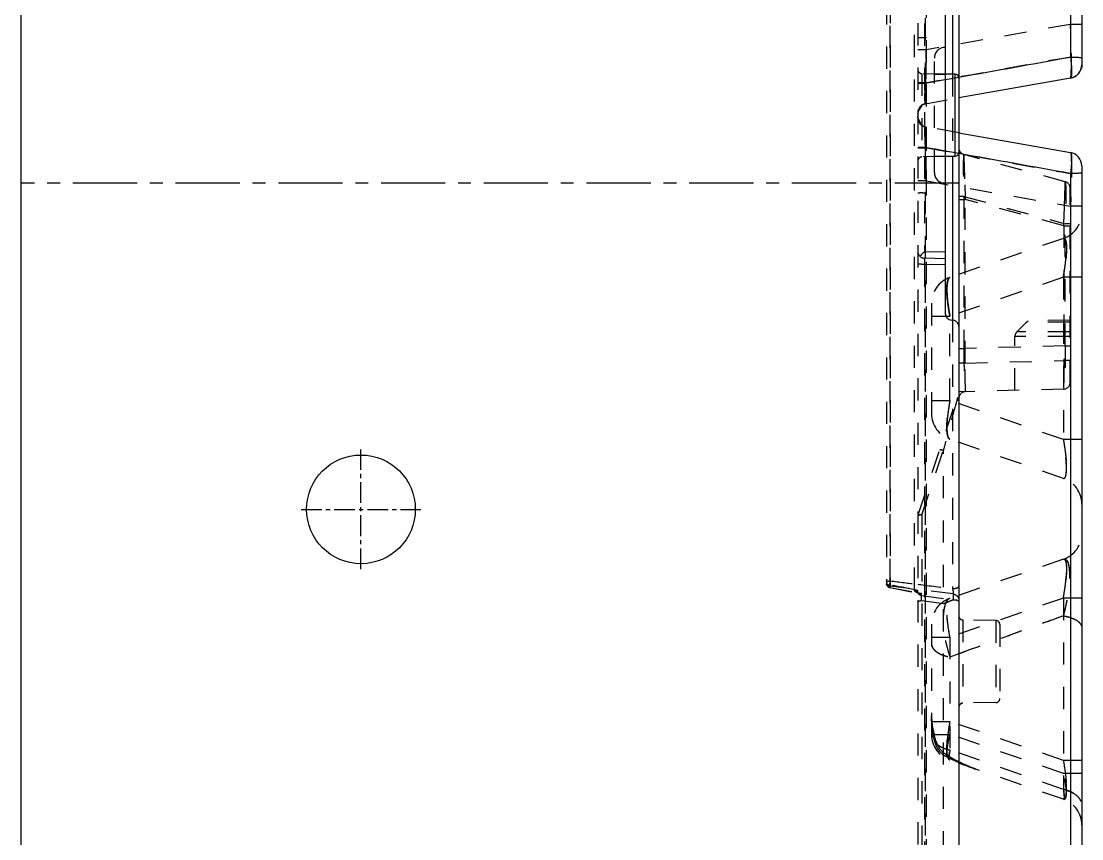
# Model space of a CAD drawing. Header units: millimetres. Extents: x 2141 to 4292, y -4498 to 2648.
# Drawn here: x 3230.2 to 3308.2, y -834 to -773.8 of the extents above; entities that cross this region are included whole.
import ezdxf

# ---------------------------------------------------------------- set-up
doc = ezdxf.new("R2010")
doc.units = ezdxf.units.MM
doc.header["$LTSCALE"] = 16.335
doc.linetypes.add('CENTER', pattern=[0.6, 0.375, -0.075, 0.075, -0.075])
doc.linetypes.add('HIDDEN', pattern=[0.2, 0.1, -0.1])
doc.layers.add('11', color=7, linetype='CONTINUOUS')

msp = doc.modelspace()

# ---------------------------------------------------------------- linework, layer by layer
at = {"layer": '11', "color": 7, "linetype": 'Continuous'}
for p, q in [((3299.177, -625.718), (3299.177, -945.718)), ((3230.177, -938.718), (3230.177, -632.718)), ((3307.392, -697.131), (3307.392, -776.431)), ((3308.222, -698.12), (3308.222, -776.994)), ((3298.172, -766.142), (3298.172, -795.292)), ((3298.712, -765.642), (3298.712, -777.697)), ((3298.881, -777.697), (3298.172, -777.685)), ((3298.881, -777.697), (3298.881, -783.738)), ((3307.392, -777.984), (3299.177, -779.432)), ((3299.177, -782.003), (3307.392, -783.451)), ((3298.881, -783.738), (3298.172, -783.75)), ((3298.712, -783.738), (3298.712, -795.792)), ((3307.392, -785.004), (3307.392, -864.304)), ((3308.222, -784.441), (3308.222, -863.315))]:
    msp.add_line(p, q, dxfattribs=at)
at = {"layer": '11', "color": 8, "linetype": 'HIDDEN'}
for p, q in [((3296.162, -679.195), (3296.162, -882.247)), ((3296.781, -693.501), (3296.781, -867.934)), ((3296.702, -695.169), (3296.702, -778.35)), ((3295.903, -815.642), (3295.903, -745.797)), ((3293.851, -746.258), (3293.851, -815.177)), ((3294.11, -746.154), (3294.11, -815.281)), ((3294.131, -814.981), (3294.131, -746.454)), ((3296.656, -770.694), (3296.656, -790.741)), ((3307.365, -774.029), (3296.785, -775.895)), ((3308.222, -774.025), (3307.365, -774.029)), ((3296.785, -774.994), (3296.702, -774.993)), ((3296.785, -775.895), (3296.162, -775.895)), ((3297.372, -784.917), (3297.372, -776.517)), ((3296.459, -777.655), (3296.459, -783.78)), ((3298.172, -777.685), (3296.459, -777.655)), ((3298.172, -777.717), (3297.372, -777.717)), ((3297.462, -778.214), (3298.172, -778.086)), ((3298.172, -778.086), (3298.927, -777.951)), ((3298.712, -777.697), (3298.712, -783.738)), ((3298.927, -777.951), (3299.114, -777.917)), ((3299.114, -777.917), (3299.177, -777.906)), ((3296.785, -778.335), (3297.372, -778.23)), ((3297.372, -778.23), (3297.462, -778.214)), ((3296.702, -779.869), (3299.177, -779.432)), ((3296.161, -780.335), (3296.16, -780.544)), ((3296.171, -780.542), (3296.202, -780.437)), ((3296.177, -780.515), (3296.215, -780.403)), ((3296.202, -780.437), (3296.252, -780.325)), ((3296.215, -780.403), (3296.274, -780.286)), ((3296.252, -780.325), (3296.324, -780.21)), ((3296.274, -780.286), (3296.355, -780.168)), ((3296.324, -780.21), (3296.374, -780.145)), ((3296.355, -780.168), (3296.458, -780.055)), ((3296.159, -780.631), (3296.159, -780.628)), ((3296.159, -780.811), (3296.159, -780.803)), ((3296.162, -780.838), (3296.159, -780.811)), ((3296.159, -780.82), (3296.16, -780.864)), ((3296.16, -780.614), (3296.162, -780.597)), ((3296.16, -780.864), (3296.161, -781.024)), ((3296.161, -781.024), (3296.163, -781.885)), ((3296.162, -780.597), (3296.177, -780.515)), ((3296.162, -780.597), (3296.171, -780.542)), ((3296.165, -780.862), (3296.162, -780.838)), ((3296.25, -781.105), (3296.197, -780.983)), ((3296.326, -781.228), (3296.25, -781.105)), ((3296.379, -781.295), (3296.326, -781.228)), ((3299.177, -782.003), (3296.702, -781.566)), ((3296.702, -783.084), (3296.702, -866.107)), ((3297.372, -783.205), (3296.785, -783.099)), ((3297.462, -783.221), (3297.372, -783.205)), ((3298.172, -783.348), (3297.462, -783.221)), ((3298.927, -783.484), (3298.172, -783.348)), ((3299.114, -783.517), (3298.927, -783.484)), ((3299.177, -783.529), (3299.114, -783.517)), ((3298.172, -783.75), (3296.459, -783.78)), ((3297.372, -783.717), (3298.172, -783.717)), ((3306.998, -785.603), (3299.548, -783.607)), ((3296.785, -785.54), (3296.162, -785.54)), ((3296.785, -785.54), (3307.365, -787.405)), ((3296.702, -786.442), (3296.785, -786.441)), ((3307.369, -800.367), (3307.369, -786.086)), ((3299.548, -786.698), (3299.177, -786.698)), ((3299.177, -786.902), (3299.651, -786.902)), ((3299.548, -786.698), (3299.548, -797.88)), ((3299.548, -786.698), (3306.998, -788.694)), ((3299.651, -798.958), (3299.651, -786.902)), ((3306.895, -788.843), (3299.651, -786.902)), ((3308.222, -787.41), (3307.365, -787.405)), ((3306.895, -788.843), (3306.895, -798.769)), ((3306.895, -788.843), (3307.369, -788.843)), ((3306.998, -797.684), (3306.998, -788.694)), ((3307.369, -788.694), (3306.998, -788.694)), ((3306.867, -789.777), (3298.523, -792.65)), ((3296.656, -790.741), (3298.172, -790.768)), ((3298.172, -791.27), (3296.656, -791.243)), ((3298.172, -791.718), (3296.638, -791.691)), ((3296.638, -791.7), (3296.638, -882.75)), ((3306.867, -792.628), (3298.523, -795.501)), ((3306.867, -792.628), (3306.867, -804.585)), ((3308.222, -792.628), (3306.867, -792.628)), ((3297.167, -794.55), (3297.167, -802.662)), ((3297.167, -795.501), (3298.523, -795.501)), ((3298.523, -801.712), (3298.523, -795.501)), ((3298.712, -795.792), (3298.712, -815.549)), ((3304.156, -795.94), (3303.445, -796.65)), ((3304.156, -795.94), (3304.279, -795.849)), ((3307.369, -795.94), (3304.156, -795.94)), ((3307.369, -795.795), (3304.279, -795.849)), ((3307.369, -796.65), (3303.445, -796.65)), ((3303.298, -800.961), (3303.298, -797.006)), ((3307.369, -797.006), (3303.298, -797.006)), ((3299.177, -797.88), (3299.548, -797.88)), ((3306.998, -797.684), (3299.548, -797.88)), ((3306.998, -797.684), (3307.369, -797.684)), ((3299.651, -798.958), (3299.177, -798.958)), ((3299.651, -798.958), (3306.895, -798.769)), ((3307.369, -798.769), (3306.895, -798.769)), ((3296.178, -810.116), (3299.194, -801.068)), ((3306.882, -800.867), (3299.194, -801.068)), ((3297.167, -801.712), (3298.523, -801.712)), ((3306.867, -804.585), (3298.523, -801.712)), ((3298.991, -801.675), (3299.177, -801.671)), ((3299.031, -801.556), (3299.177, -801.556)), ((3306.867, -807.436), (3298.523, -804.563)), ((3308.222, -804.585), (3306.867, -804.585)), ((3296.448, -810.124), (3298.04, -805.362)), ((3298.04, -880.775), (3298.04, -805.362)), ((3296.448, -810.124), (3296.448, -880.858)), ((3306.867, -813.394), (3298.523, -816.267)), ((3294.094, -815.473), (3296.23, -815.892)), ((3294.105, -815.457), (3294.105, -815.366)), ((3298.756, -815.944), (3294.105, -815.366)), ((3294.105, -815.457), (3296.417, -815.911)), ((3296.162, -815.233), (3296.224, -815.24)), ((3296.166, -815.844), (3296.162, -815.813)), ((3296.173, -815.86), (3296.166, -815.844)), ((3296.183, -815.872), (3296.172, -815.859)), ((3296.173, -815.86), (3296.172, -815.859)), ((3296.187, -815.895), (3296.173, -815.86)), ((3296.417, -816.063), (3296.417, -815.911)), ((3296.417, -816.063), (3298.756, -816.367)), ((3306.867, -816.245), (3298.523, -819.118)), ((3298.756, -815.944), (3298.756, -816.231)), ((3298.756, -816.231), (3298.756, -816.367)), ((3306.867, -816.245), (3306.867, -830.329)), ((3308.222, -816.245), (3306.867, -816.245)), ((3298.04, -816.666), (3296.448, -816.458)), ((3299.474, -817.855), (3299.474, -823.98)), ((3301.896, -817.897), (3299.474, -817.855)), ((3301.896, -817.897), (3301.896, -823.938)), ((3297.167, -818.168), (3297.167, -826.28)), ((3302.192, -818.2), (3302.192, -823.635)), ((3297.167, -819.118), (3298.523, -819.118)), ((3298.523, -819.118), (3298.523, -827.428)), ((3299.176, -820.351), (3298.523, -820.588)), ((3301.896, -823.938), (3299.474, -823.98)), ((3297.167, -825.33), (3298.523, -825.33)), ((3306.867, -828.203), (3298.523, -825.33)), ((3297.292, -826.449), (3297.29, -826.439)), ((3297.301, -826.446), (3297.299, -826.435)), ((3297.364, -826.28), (3298.523, -826.28)), ((3306.867, -829.153), (3298.523, -826.28)), ((3297.585, -827.021), (3297.47, -827.075)), ((3298.314, -827.809), (3298.252, -827.92)), ((3298.279, -827.871), (3298.393, -827.932)), ((3298.369, -827.982), (3298.368, -827.982)), ((3298.394, -827.932), (3298.393, -827.932)), ((3306.867, -830.329), (3298.523, -827.428)), ((3306.867, -831.053), (3298.523, -828.18)), ((3308.222, -828.203), (3306.867, -828.203)), ((3308.222, -829.153), (3306.867, -829.153))]:
    msp.add_line(p, q, dxfattribs=at)
at = {"layer": '11', "color": 1, "linetype": 'CENTER', "ltscale": 0.771252}
msp.add_line((3299.177, -785.718), (3230.177, -785.718), dxfattribs=at)
at = {"layer": '11', "color": 1, "linetype": 'CENTER', "ltscale": 0.248791}
for p, q in [((3255.177, -814.118), (3255.177, -805.318)), ((3250.777, -809.718), (3259.577, -809.718))]:
    msp.add_line(p, q, dxfattribs=at)
at = {"layer": '11', "color": 8, "linetype": 'HIDDEN'}
for points in [[(3296.16, -780.544), (3296.16, -780.602), (3296.159, -780.619), (3296.159, -780.63), (3296.159, -780.631)], [(3296.159, -780.631), (3296.159, -780.63), (3296.161, -780.604), (3296.162, -780.597)], [(3296.159, -780.803), (3296.159, -780.803), (3296.159, -780.808), (3296.159, -780.82)], [(3296.197, -780.983), (3296.168, -780.878), (3296.162, -780.841)], [(3296.241, -781.089), (3296.191, -780.967), (3296.165, -780.862)], [(3296.374, -781.29), (3296.315, -781.212), (3296.241, -781.089)], [(3296.231, -815.893), (3296.22, -815.89), (3296.183, -815.872)], [(3297.167, -824.97), (3297.177, -825.404), (3297.264, -826.344), (3297.278, -826.439)], [(3297.167, -824.982), (3297.202, -825.7), (3297.29, -826.439)], [(3297.3, -826.448), (3297.338, -826.632), (3297.491, -827.065)], [(3297.301, -826.446), (3297.352, -826.681), (3297.491, -827.065)], [(3298.369, -827.982), (3299.165, -828.35), (3300.086, -828.715), (3300.415, -828.832)]]:
    msp.add_lwpolyline(points, dxfattribs=at)
at = {"layer": '11', "color": 7, "linetype": 'Continuous'}
msp.add_circle((3255.177, -809.718), 4, dxfattribs=at)
at = {"layer": '11', "color": 8, "linetype": 'HIDDEN'}
for centre, radius, start, end in [((3298.172, -776.517), 0.8, 90, 180), ((3435.149, -780.034), 138.43, 178.28675, 178.8018), ((3412.186, -779.547), 115.462, 178.8051, 179.07374), ((3296.464, -777.354), 0.301, 180, 269), ((3307.268, -777.035), 0.939, 313.89202, 318.65036), ((3296.916, -780.596), 0.754, 99.99999, 180), ((3296.815, -780.512), 0.653, 100, 180), ((3296.916, -780.839), 0.754, 180, 259.99999), ((3296.815, -780.923), 0.653, 180, 260), ((3299.677, -783.124), 0.5, 180, 255), ((3296.464, -784.081), 0.301, 91, 180), ((3406.644, -781.998), 109.919, 180.91537, 181.19653), ((3431.029, -781.499), 134.31, 181.19215, 181.72379), ((3298.172, -784.917), 0.8, 180, 270), ((3732.788, -770.185), 433.459, 182.07041, 182.21034), ((3306.869, -786.086), 0.5, 0, 75), ((3163.395, -782.381), 143.643, 357.84132, 358.18285), ((3306.212, -787.876), 2.01, 288.99982, 360), ((3296.665, -790.741), 0.502, 180, 269), ((3336.389, -831.228), 56.727, 134.46165, 134.96286), ((3299.177, -794.55), 2.01, 108.99999, 180), ((3314.104, -792.486), 15.871, 186.80954, 189.98337), ((3312.002, -792.796), 13.747, 188.28662, 190.22803), ((3314.572, -792.346), 16.356, 190.18105, 191.11968), ((3309.954, -793.206), 11.659, 190.03485, 191.35042), ((3314.192, -792.395), 15.974, 190.25274, 191.21051), ((3315.248, -792.264), 17.035, 190.05962, 190.95429), ((3303.8, -797.006), 0.502, 135, 180), ((3306.869, -800.367), 0.5, 271.5, 0), ((3299.677, -801.556), 0.5, 91.5, 180), ((3299.177, -802.662), 2.01, 180, 251.00001), ((3306.212, -809.336), 2.01, 0, 71.00018), ((3296.464, -810.211), 0.302, 161.56505, 180), ((3306.212, -811.494), 2.01, 288.99983, 0), ((3294.152, -815.177), 0.301, 179.99712, 258.98149), ((3294.118, -815.177), 0.267, 180.0122, 189.56278), ((3296.495, -815.376), 2.397, 170.5089, 173.03674), ((3299.177, -818.168), 2.01, 108.99997, 180), ((3299.479, -817.554), 0.301, 180, 269), ((3301.891, -818.199), 0.301, 0, 89), ((3299.479, -824.281), 0.301, 91, 180), ((3301.891, -823.636), 0.301, 271, 0), ((3303.88, -824.962), 6.713, 179.99659, 183.13986), ((3303.797, -824.966), 6.63, 183.14257, 184.80307), ((3303.317, -825.012), 6.148, 184.74968, 189.65034), ((3299.177, -826.28), 2.01, 180, 251.00003), ((3302.525, -825.147), 5.344, 189.64738, 194.62338), ((3298.513, -826.294), 1.165, 200.40939, 209.06683), ((3299.177, -826.28), 1.883, 204.95863, 240.59984), ((3299.867, -825.962), 2.516, 198.67146, 204.88543), ((3299.177, -826.28), 1.756, 204.95918, 240.56117), ((3298.996, -826.918), 1.105, 232.51496, 237.20854), ((3302.991, -820.724), 8.493, 237.18517, 243.29349), ((3302.478, -821.77), 7.318, 236.6853, 238.30074), ((3303.222, -828.374), 4.794, 168.61764, 170.70281), ((3302.815, -821.217), 7.966, 238.32847, 241.69334), ((3303.105, -820.689), 8.569, 241.66153, 242.70271), ((3306.311, -832.936), 2.666, 72.3113, 77.96342), ((3306.212, -832.954), 2.01, 0, 71.00017)]:
    msp.add_arc(centre, radius, start, end, dxfattribs=at)
at = {"layer": '11', "color": 7, "linetype": 'Continuous'}
for centre, radius, start, end in [((3307.217, -776.994), 1.005, 280, 0), ((3298.876, -777.999), 0.301, 0, 89), ((3298.876, -783.436), 0.301, 271, 0), ((3307.217, -784.441), 1.005, 359.99606, 80), ((3298.672, -795.292), 0.5, 180, 269.64597), ((3298.677, -796.292), 0.5, 0, 90.92685)]:
    msp.add_arc(centre, radius, start, end, dxfattribs=at)
at = {"layer": '11', "color": 8, "linetype": 'HIDDEN'}
for points, knots in [([(3307.392, -777.984), (3307.4, -777.982), (3307.412, -777.948), (3307.424, -777.894), (3307.435, -777.795), (3307.445, -777.666), (3307.453, -777.499), (3307.461, -777.213), (3307.464, -776.783), (3307.459, -776.191), (3307.444, -775.517), (3307.421, -774.785), (3307.402, -774.281), (3307.392, -774.025)], [0, 0, 0, 0, 0.006589, 0.021783, 0.046018, 0.07926, 0.12124, 0.171583, 0.295621, 0.446603, 0.618801, 0.805819, 1, 1, 1, 1]), ([(3307.435, -777.782), (3307.45, -777.595), (3307.457, -777.115), (3307.457, -776.269), (3307.437, -775.204), (3307.408, -774.431), (3307.392, -774.025)], [0, 0, 0, 0, 0.149974, 0.382679, 0.675582, 1, 1, 1, 1]), ([(3296.162, -774.994), (3296.162, -774.997), (3296.183, -774.994), (3296.205, -775), (3296.257, -774.999), (3296.32, -775.001), (3296.4, -775.001), (3296.529, -775), (3296.631, -774.997), (3296.702, -774.994)], [0, 0, 0, 0, 0.018935, 0.073579, 0.162521, 0.283348, 0.432371, 0.605614, 1, 1, 1, 1]), ([(3296.781, -779.855), (3296.774, -779.856), (3296.765, -779.821), (3296.758, -779.776), (3296.749, -779.679), (3296.743, -779.554), (3296.737, -779.39), (3296.731, -779.106), (3296.728, -778.674), (3296.732, -778.079), (3296.743, -777.399), (3296.759, -776.661), (3296.773, -776.154), (3296.781, -775.896)], [0, 0, 0, 0, 0.005045, 0.018859, 0.041912, 0.07422, 0.11554, 0.165513, 0.28972, 0.441868, 0.615797, 0.804524, 1, 1, 1, 1]), ([(3296.739, -777.681), (3296.737, -777.839), (3296.732, -778.14), (3296.729, -778.568), (3296.73, -778.943), (3296.733, -779.259), (3296.74, -779.508), (3296.749, -779.674), (3296.757, -779.769), (3296.765, -779.816), (3296.769, -779.84), (3296.777, -779.855), (3296.781, -779.855)], [0, 0, 0, 0, 0.217502, 0.41491, 0.588305, 0.734023, 0.849381, 0.932545, 0.961637, 0.982388, 0.994911, 1, 1, 1, 1]), ([(3307.392, -777.984), (3307.398, -777.983), (3307.408, -777.961), (3307.417, -777.924), (3307.427, -777.86), (3307.432, -777.811), (3307.435, -777.782)], [0, 0, 0, 0, 0.089699, 0.282135, 0.585352, 1, 1, 1, 1]), ([(3296.785, -778.335), (3296.706, -778.335), (3296.589, -778.334), (3296.44, -778.331), (3296.345, -778.329), (3296.27, -778.325), (3296.21, -778.324), (3296.184, -778.318), (3296.162, -778.318), (3296.162, -778.315)], [0, 0, 0, 0, 0.382817, 0.560344, 0.71586, 0.840715, 0.93039, 0.982574, 1, 1, 1, 1]), ([(3296.162, -778.333), (3296.162, -778.336), (3296.181, -778.335), (3296.203, -778.341), (3296.255, -778.342), (3296.32, -778.345), (3296.403, -778.347), (3296.532, -778.349), (3296.633, -778.35), (3296.702, -778.35)], [0, 0, 0, 0, 0.017415, 0.069596, 0.159271, 0.284127, 0.439645, 0.617175, 1, 1, 1, 1]), ([(3296.702, -778.35), (3296.687, -778.544), (3296.67, -778.827), (3296.657, -779.188), (3296.655, -779.419), (3296.656, -779.602), (3296.666, -779.747), (3296.672, -779.818), (3296.691, -779.87), (3296.702, -779.869)], [0, 0, 0, 0, 0.381475, 0.556196, 0.709087, 0.832688, 0.923288, 0.978684, 1, 1, 1, 1]), ([(3296.785, -779.854), (3296.774, -779.856), (3296.751, -779.806), (3296.744, -779.732), (3296.732, -779.589), (3296.731, -779.404), (3296.734, -779.174), (3296.749, -778.813), (3296.769, -778.529), (3296.785, -778.335)], [0, 0, 0, 0, 0.022252, 0.077548, 0.167993, 0.291418, 0.444113, 0.618716, 1, 1, 1, 1]), ([(3296.702, -781.566), (3296.691, -781.564), (3296.672, -781.617), (3296.666, -781.688), (3296.656, -781.833), (3296.655, -782.017), (3296.658, -782.247), (3296.67, -782.608), (3296.687, -782.891), (3296.702, -783.084)], [0, 0, 0, 0, 0.021431, 0.076985, 0.167612, 0.291102, 0.443876, 0.618555, 1, 1, 1, 1]), ([(3296.781, -785.539), (3296.773, -785.281), (3296.759, -784.773), (3296.743, -784.036), (3296.733, -783.356), (3296.729, -782.761), (3296.731, -782.329), (3296.737, -782.045), (3296.743, -781.881), (3296.749, -781.756), (3296.758, -781.659), (3296.765, -781.614), (3296.774, -781.579), (3296.781, -781.58)], [0, 0, 0, 0, 0.195479, 0.384202, 0.558124, 0.710285, 0.834501, 0.884469, 0.925783, 0.958088, 0.981141, 0.994956, 1, 1, 1, 1]), ([(3296.785, -783.099), (3296.769, -782.905), (3296.749, -782.622), (3296.734, -782.261), (3296.731, -782.03), (3296.732, -781.845), (3296.744, -781.702), (3296.751, -781.628), (3296.774, -781.579), (3296.785, -781.581)], [0, 0, 0, 0, 0.381328, 0.55597, 0.708759, 0.832259, 0.922663, 0.977832, 1, 1, 1, 1]), ([(3296.78, -781.58), (3296.776, -781.579), (3296.767, -781.601), (3296.762, -781.631), (3296.754, -781.694), (3296.75, -781.741), (3296.748, -781.769)], [0, 0, 0, 0, 0.071079, 0.257067, 0.566333, 1, 1, 1, 1]), ([(3296.702, -783.084), (3296.633, -783.085), (3296.532, -783.086), (3296.403, -783.088), (3296.32, -783.09), (3296.255, -783.093), (3296.203, -783.094), (3296.181, -783.1), (3296.162, -783.099), (3296.162, -783.102)], [0, 0, 0, 0, 0.382825, 0.560355, 0.715873, 0.840729, 0.930404, 0.982585, 1, 1, 1, 1]), ([(3296.162, -783.12), (3296.162, -783.116), (3296.184, -783.117), (3296.21, -783.111), (3296.27, -783.11), (3296.345, -783.106), (3296.44, -783.104), (3296.589, -783.101), (3296.706, -783.1), (3296.785, -783.099)], [0, 0, 0, 0, 0.017426, 0.06961, 0.159285, 0.28414, 0.439656, 0.617183, 1, 1, 1, 1]), ([(3307.392, -783.451), (3307.4, -783.453), (3307.412, -783.487), (3307.423, -783.541), (3307.434, -783.639), (3307.443, -783.769), (3307.449, -783.935), (3307.456, -784.221), (3307.458, -784.651), (3307.454, -785.243), (3307.443, -785.918), (3307.421, -786.65), (3307.402, -787.154), (3307.392, -787.41)], [0, 0, 0, 0, 0.006573, 0.02174, 0.045931, 0.079109, 0.121017, 0.171299, 0.295294, 0.446336, 0.618651, 0.805766, 1, 1, 1, 1]), ([(3307.392, -783.451), (3307.398, -783.452), (3307.408, -783.474), (3307.418, -783.511), (3307.428, -783.575), (3307.433, -783.625), (3307.436, -783.654)], [0, 0, 0, 0, 0.089779, 0.282201, 0.585376, 1, 1, 1, 1]), ([(3299.548, -783.607), (3299.543, -783.605), (3299.53, -783.628), (3299.527, -783.665), (3299.517, -783.736), (3299.509, -783.883), (3299.501, -784.138), (3299.499, -784.517), (3299.503, -784.984), (3299.513, -785.518), (3299.526, -786.097), (3299.539, -786.495), (3299.548, -786.698)], [0, 0, 0, 0, 0.005111, 0.018275, 0.04055, 0.072098, 0.162291, 0.286413, 0.439324, 0.614339, 0.803961, 1, 1, 1, 1]), ([(3299.548, -783.607), (3299.545, -783.606), (3299.549, -783.629), (3299.544, -783.65), (3299.547, -783.705), (3299.547, -783.744), (3299.547, -783.767)], [0, 0, 0, 0, 0.06259, 0.252232, 0.565888, 1, 1, 1, 1]), ([(3299.547, -783.767), (3299.551, -784.028), (3299.573, -784.721), (3299.596, -785.414), (3299.612, -785.844)], [0, 0, 0, 0, 0.377776, 1, 1, 1, 1]), ([(3307.436, -783.654), (3307.452, -783.841), (3307.463, -784.322), (3307.461, -785.168), (3307.437, -786.232), (3307.408, -787.004), (3307.392, -787.41)], [0, 0, 0, 0, 0.150305, 0.383015, 0.675736, 1, 1, 1, 1]), ([(3306.966, -786.936), (3306.969, -786.838), (3306.975, -786.653), (3306.983, -786.392), (3306.99, -786.164), (3306.996, -785.972), (3306.999, -785.836), (3307, -785.748), (3307.001, -785.697), (3307, -785.659), (3307.001, -785.629), (3306.997, -785.615), (3307, -785.603), (3306.998, -785.603)], [0, 0, 0, 0, 0.21898, 0.416133, 0.58836, 0.732986, 0.848044, 0.893894, 0.931675, 0.961275, 0.982592, 0.995529, 1, 1, 1, 1]), ([(3306.998, -785.603), (3307.005, -785.605), (3307.011, -785.631), (3307.02, -785.673), (3307.028, -785.749), (3307.034, -785.85), (3307.04, -785.979), (3307.045, -786.201), (3307.047, -786.537), (3307.043, -787), (3307.034, -787.527), (3307.018, -788.1), (3307.005, -788.493), (3306.998, -788.694)], [0, 0, 0, 0, 0.006377, 0.021384, 0.045364, 0.078318, 0.120028, 0.17017, 0.294162, 0.445492, 0.618191, 0.805584, 1, 1, 1, 1]), ([(3296.702, -786.441), (3296.631, -786.438), (3296.529, -786.435), (3296.4, -786.434), (3296.32, -786.434), (3296.257, -786.436), (3296.205, -786.435), (3296.183, -786.441), (3296.162, -786.438), (3296.162, -786.441)], [0, 0, 0, 0, 0.394328, 0.567519, 0.716545, 0.837403, 0.926369, 0.981047, 1, 1, 1, 1]), ([(3306.895, -788.843), (3306.898, -788.754), (3306.912, -788.404), (3306.927, -788.053), (3306.936, -787.791)], [0, 0, 0, 0, 0.253482, 1, 1, 1, 1]), ([(3306.867, -792.628), (3306.899, -792.438), (3306.961, -792.061), (3307.035, -791.508), (3307.084, -790.994), (3307.103, -790.547), (3307.091, -790.195), (3307.055, -789.966), (3307.005, -789.845), (3306.965, -789.792), (3306.916, -789.767), (3306.882, -789.772), (3306.867, -789.777)], [0, 0, 0, 0, 0.194645, 0.385125, 0.562244, 0.715459, 0.83582, 0.918442, 0.946528, 0.967353, 0.983757, 1, 1, 1, 1]), ([(3306.867, -792.628), (3306.901, -792.432), (3306.962, -792.049), (3307.034, -791.493), (3307.079, -790.985), (3307.097, -790.548), (3307.085, -790.202), (3307.053, -789.975), (3307.005, -789.851), (3306.967, -789.795), (3306.917, -789.767), (3306.882, -789.772), (3306.867, -789.777)], [0, 0, 0, 0, 0.200653, 0.391907, 0.566103, 0.715452, 0.833177, 0.916366, 0.945089, 0.96651, 0.983294, 1, 1, 1, 1]), ([(3306.867, -789.777), (3306.882, -789.772), (3306.916, -789.767), (3306.965, -789.792), (3307.005, -789.845), (3307.054, -789.967), (3307.087, -790.196), (3307.097, -790.55), (3307.077, -790.996), (3307.032, -791.51), (3306.962, -792.062), (3306.9, -792.438), (3306.867, -792.628)], [0, 0, 0, 0, 0.016296, 0.03269, 0.053489, 0.081607, 0.164521, 0.285136, 0.438514, 0.615266, 0.80547, 1, 1, 1, 1]), ([(3306.867, -789.777), (3306.882, -789.772), (3306.916, -789.767), (3306.965, -789.792), (3307.005, -789.845), (3307.055, -789.966), (3307.091, -790.195), (3307.103, -790.548), (3307.084, -790.995), (3307.035, -791.509), (3306.961, -792.061), (3306.9, -792.438), (3306.867, -792.628)], [0, 0, 0, 0, 0.016111, 0.032542, 0.053417, 0.08154, 0.164288, 0.284676, 0.437985, 0.615026, 0.805425, 1, 1, 1, 1]), ([(3296.656, -791.243), (3296.653, -791.243), (3296.65, -791.26), (3296.647, -791.28), (3296.645, -791.322), (3296.642, -791.375), (3296.641, -791.442), (3296.639, -791.548), (3296.639, -791.633), (3296.638, -791.691)], [0, 0, 0, 0, 0.020985, 0.076312, 0.165962, 0.287479, 0.437003, 0.610252, 1, 1, 1, 1]), ([(3296.638, -791.691), (3296.579, -791.691), (3296.467, -791.688), (3296.334, -791.679), (3296.247, -791.668), (3296.202, -791.658), (3296.177, -791.651), (3296.162, -791.642), (3296.162, -791.637)], [0, 0, 0, 0, 0.366814, 0.697434, 0.822283, 0.914244, 0.972745, 1, 1, 1, 1]), ([(3298.353, -794.445), (3298.325, -794.214), (3298.289, -793.796), (3298.29, -793.306), (3298.333, -792.991), (3298.382, -792.804), (3298.455, -792.673), (3298.523, -792.65)], [0, 0, 0, 0, 0.376526, 0.676818, 0.792795, 0.884316, 1, 1, 1, 1]), ([(3298.523, -792.65), (3298.482, -792.664), (3298.403, -792.752), (3298.34, -792.943), (3298.299, -793.218), (3298.288, -793.57), (3298.305, -793.989), (3298.369, -794.643), (3298.454, -795.152), (3298.523, -795.501)], [0, 0, 0, 0, 0.044283, 0.111524, 0.206182, 0.32724, 0.471844, 0.635809, 1, 1, 1, 1]), ([(3298.293, -793.328), (3298.299, -793.238), (3298.315, -793.078), (3298.361, -792.871), (3298.422, -792.726), (3298.489, -792.662), (3298.523, -792.65)], [0, 0, 0, 0, 0.36367, 0.648603, 0.855503, 1, 1, 1, 1]), ([(3298.523, -792.65), (3298.456, -792.673), (3298.384, -792.805), (3298.336, -792.993), (3298.295, -793.311), (3298.296, -793.805), (3298.331, -794.227), (3298.358, -794.46)], [0, 0, 0, 0, 0.114395, 0.205675, 0.321606, 0.622526, 1, 1, 1, 1]), ([(3298.295, -793.579), (3298.295, -793.457), (3298.3, -793.238), (3298.34, -792.954), (3298.401, -792.756), (3298.481, -792.664), (3298.523, -792.65)], [0, 0, 0, 0, 0.37173, 0.661673, 0.866426, 1, 1, 1, 1]), ([(3298.523, -795.501), (3298.455, -795.152), (3298.371, -794.642), (3298.31, -793.987), (3298.294, -793.568), (3298.305, -793.216), (3298.344, -792.942), (3298.405, -792.752), (3298.483, -792.664), (3298.523, -792.65)], [0, 0, 0, 0, 0.364734, 0.529041, 0.673908, 0.79497, 0.889411, 0.956329, 1, 1, 1, 1]), ([(3298.295, -793.513), (3298.294, -793.497), (3298.292, -793.435), (3298.292, -793.373), (3298.293, -793.328)], [0, 0, 0, 0, 0.2592, 1, 1, 1, 1]), ([(3298.293, -793.794), (3298.293, -793.776), (3298.292, -793.704), (3298.293, -793.632), (3298.295, -793.579)], [0, 0, 0, 0, 0.256785, 1, 1, 1, 1]), ([(3298.295, -793.513), (3298.295, -793.606), (3298.305, -794.029), (3298.351, -794.451), (3298.398, -794.778)], [0, 0, 0, 0, 0.219305, 1, 1, 1, 1]), ([(3298.345, -794.368), (3298.339, -794.318), (3298.317, -794.127), (3298.3, -793.935), (3298.293, -793.794)], [0, 0, 0, 0, 0.263112, 1, 1, 1, 1]), ([(3298.473, -795.238), (3298.461, -795.171), (3298.415, -794.907), (3298.376, -794.642), (3298.353, -794.444)], [0, 0, 0, 0, 0.256726, 1, 1, 1, 1]), ([(3298.473, -795.238), (3298.461, -795.171), (3298.415, -794.907), (3298.376, -794.642), (3298.353, -794.445)], [0, 0, 0, 0, 0.256715, 1, 1, 1, 1]), ([(3298.358, -794.46), (3298.366, -794.524), (3298.398, -794.784), (3298.44, -795.043), (3298.474, -795.239)], [0, 0, 0, 0, 0.242209, 1, 1, 1, 1]), ([(3299.548, -797.88), (3299.546, -798.091), (3299.547, -798.505), (3299.554, -799.103), (3299.562, -799.65), (3299.576, -800.124), (3299.592, -800.465), (3299.607, -800.688), (3299.618, -800.817), (3299.628, -800.916), (3299.639, -800.991), (3299.647, -801.031), (3299.658, -801.056), (3299.664, -801.056)], [0, 0, 0, 0, 0.198911, 0.389696, 0.563751, 0.714235, 0.836026, 0.884914, 0.925372, 0.95714, 0.980043, 0.994104, 1, 1, 1, 1]), ([(3306.998, -797.684), (3306.999, -797.892), (3306.999, -798.298), (3306.994, -798.887), (3306.985, -799.43), (3306.971, -799.905), (3306.956, -800.251), (3306.942, -800.479), (3306.931, -800.613), (3306.921, -800.717), (3306.909, -800.796), (3306.899, -800.839), (3306.889, -800.867), (3306.882, -800.867)], [0, 0, 0, 0, 0.19484, 0.381707, 0.554023, 0.7052, 0.828737, 0.878836, 0.920678, 0.953946, 0.978327, 0.993581, 1, 1, 1, 1]), ([(3299.664, -801.056), (3299.661, -801.056), (3299.663, -801.035), (3299.658, -801.012), (3299.658, -800.958), (3299.656, -800.891), (3299.655, -800.803), (3299.654, -800.652), (3299.652, -800.423), (3299.65, -800.11), (3299.649, -799.751), (3299.65, -799.362), (3299.65, -799.095), (3299.651, -798.958)], [0, 0, 0, 0, 0.004949, 0.019321, 0.043058, 0.07601, 0.117937, 0.168356, 0.292549, 0.444038, 0.617076, 0.805184, 1, 1, 1, 1]), ([(3306.895, -798.769), (3306.896, -798.905), (3306.898, -799.173), (3306.899, -799.561), (3306.899, -799.92), (3306.898, -800.233), (3306.897, -800.462), (3306.894, -800.613), (3306.892, -800.701), (3306.889, -800.769), (3306.889, -800.823), (3306.883, -800.846), (3306.885, -800.867), (3306.882, -800.867)], [0, 0, 0, 0, 0.194687, 0.382686, 0.555603, 0.706997, 0.831203, 0.881663, 0.923649, 0.956679, 0.980515, 0.994991, 1, 1, 1, 1]), ([(3299.052, -801.494), (3299.084, -801.5), (3299.128, -801.506), (3299.177, -801.54), (3299.177, -801.556)], [0, 0, 0, 0, 0.675107, 1, 1, 1, 1]), ([(3299.067, -801.556), (3298.986, -801.873), (3298.791, -802.502), (3298.553, -803.462), (3298.291, -804.414), (3298.123, -805.047), (3298.04, -805.362)], [0, 0, 0, 0, 0.248722, 0.501321, 0.752097, 1, 1, 1, 1]), ([(3298.523, -804.563), (3298.482, -804.549), (3298.403, -804.461), (3298.34, -804.269), (3298.299, -803.995), (3298.288, -803.643), (3298.305, -803.224), (3298.369, -802.57), (3298.454, -802.061), (3298.523, -801.712)], [0, 0, 0, 0, 0.044268, 0.111505, 0.206169, 0.327234, 0.471844, 0.635811, 1, 1, 1, 1]), ([(3298.523, -801.712), (3298.463, -802.011), (3298.374, -802.579), (3298.306, -803.15), (3298.293, -803.419)], [0, 0, 0, 0, 0.530829, 1, 1, 1, 1]), ([(3298.523, -801.712), (3298.453, -802.068), (3298.346, -802.727), (3298.294, -803.395), (3298.295, -803.7)], [0, 0, 0, 0, 0.543195, 1, 1, 1, 1]), ([(3298.523, -804.563), (3298.483, -804.549), (3298.405, -804.461), (3298.344, -804.271), (3298.305, -803.996), (3298.294, -803.645), (3298.31, -803.225), (3298.371, -802.571), (3298.455, -802.061), (3298.523, -801.712)], [0, 0, 0, 0, 0.04369, 0.1106, 0.205072, 0.326171, 0.47105, 0.635335, 1, 1, 1, 1]), ([(3298.293, -803.419), (3298.293, -803.437), (3298.292, -803.509), (3298.293, -803.58), (3298.295, -803.634)], [0, 0, 0, 0, 0.256785, 1, 1, 1, 1]), ([(3298.295, -803.7), (3298.294, -803.716), (3298.292, -803.778), (3298.292, -803.839), (3298.293, -803.885)], [0, 0, 0, 0, 0.2592, 1, 1, 1, 1]), ([(3298.295, -803.634), (3298.295, -803.756), (3298.3, -803.975), (3298.34, -804.259), (3298.401, -804.457), (3298.481, -804.549), (3298.523, -804.563)], [0, 0, 0, 0, 0.37173, 0.661673, 0.866426, 1, 1, 1, 1]), ([(3298.523, -804.563), (3298.489, -804.551), (3298.423, -804.487), (3298.363, -804.342), (3298.318, -804.135), (3298.301, -803.975), (3298.293, -803.885)], [0, 0, 0, 0, 0.143315, 0.349418, 0.634126, 1, 1, 1, 1]), ([(3306.867, -807.436), (3306.882, -807.441), (3306.916, -807.446), (3306.965, -807.42), (3307.005, -807.368), (3307.055, -807.246), (3307.091, -807.018), (3307.103, -806.665), (3307.084, -806.218), (3307.034, -805.704), (3306.961, -805.152), (3306.9, -804.775), (3306.867, -804.585)], [0, 0, 0, 0, 0.016117, 0.032549, 0.053423, 0.081546, 0.164291, 0.28468, 0.437986, 0.615027, 0.805426, 1, 1, 1, 1]), ([(3306.867, -807.436), (3306.882, -807.441), (3306.917, -807.446), (3306.967, -807.418), (3307.005, -807.362), (3307.053, -807.238), (3307.085, -807.011), (3307.097, -806.665), (3307.079, -806.228), (3307.034, -805.72), (3306.962, -805.164), (3306.901, -804.781), (3306.867, -804.585)], [0, 0, 0, 0, 0.01671, 0.033494, 0.054916, 0.083642, 0.166831, 0.28455, 0.433893, 0.608093, 0.799364, 1, 1, 1, 1]), ([(3306.867, -804.585), (3306.899, -804.775), (3306.961, -805.152), (3307.035, -805.705), (3307.084, -806.219), (3307.103, -806.666), (3307.091, -807.018), (3307.055, -807.247), (3307.005, -807.368), (3306.965, -807.421), (3306.916, -807.446), (3306.882, -807.441), (3306.867, -807.436)], [0, 0, 0, 0, 0.194645, 0.385126, 0.562244, 0.715459, 0.83582, 0.918442, 0.946528, 0.967353, 0.983757, 1, 1, 1, 1]), ([(3297.769, -805.341), (3297.773, -805.332), (3297.807, -805.32), (3297.895, -805.324), (3297.98, -805.344), (3298.04, -805.362)], [0, 0, 0, 0, 0.106171, 0.32091, 1, 1, 1, 1]), ([(3296.2, -810.097), (3296.198, -810.098), (3296.188, -810.102), (3296.18, -810.109), (3296.178, -810.116)], [0, 0, 0, 0, 0.307972, 1, 1, 1, 1]), ([(3296.2, -810.097), (3296.229, -810.085), (3296.318, -810.089), (3296.397, -810.113), (3296.448, -810.124)], [0, 0, 0, 0, 0.37479, 1, 1, 1, 1]), ([(3296.448, -810.124), (3296.411, -810.122), (3296.343, -810.129), (3296.253, -810.149), (3296.191, -810.169), (3296.162, -810.2), (3296.162, -810.213)], [0, 0, 0, 0, 0.353768, 0.658305, 0.874001, 1, 1, 1, 1]), ([(3306.867, -813.394), (3306.91, -813.38), (3307.02, -813.373), (3307.156, -813.515), (3307.243, -813.763), (3307.309, -814.139), (3307.324, -814.64), (3307.286, -815.231), (3307.207, -815.863), (3307.138, -816.29), (3307.1, -816.501)], [0, 0, 0, 0, 0.04101, 0.088615, 0.163287, 0.276022, 0.429102, 0.611926, 0.80696, 1, 1, 1, 1]), ([(3306.867, -813.394), (3306.91, -813.379), (3307.02, -813.373), (3307.128, -813.475), (3307.19, -813.597), (3307.257, -813.796), (3307.311, -814.136), (3307.324, -814.637), (3307.29, -815.228), (3307.214, -815.861), (3307.143, -816.287), (3307.106, -816.499)], [0, 0, 0, 0, 0.041364, 0.089464, 0.122496, 0.164054, 0.276862, 0.429903, 0.6124, 0.807049, 1, 1, 1, 1]), ([(3306.867, -813.394), (3306.882, -813.389), (3306.917, -813.385), (3306.967, -813.413), (3307.005, -813.468), (3307.053, -813.592), (3307.085, -813.819), (3307.097, -814.165), (3307.079, -814.602), (3307.034, -815.11), (3306.962, -815.666), (3306.901, -816.05), (3306.867, -816.245)], [0, 0, 0, 0, 0.016707, 0.033491, 0.054912, 0.083636, 0.166826, 0.284548, 0.433891, 0.608092, 0.799364, 1, 1, 1, 1]), ([(3306.867, -816.245), (3306.899, -816.055), (3306.961, -815.678), (3307.035, -815.126), (3307.084, -814.612), (3307.103, -814.165), (3307.091, -813.812), (3307.055, -813.584), (3307.005, -813.463), (3306.965, -813.41), (3306.916, -813.385), (3306.882, -813.389), (3306.867, -813.394)], [0, 0, 0, 0, 0.194645, 0.385126, 0.562244, 0.71546, 0.835821, 0.918443, 0.946529, 0.967354, 0.983758, 1, 1, 1, 1]), ([(3306.867, -813.394), (3306.882, -813.389), (3306.916, -813.384), (3306.965, -813.41), (3307.005, -813.463), (3307.054, -813.584), (3307.087, -813.814), (3307.097, -814.167), (3307.077, -814.614), (3307.032, -815.127), (3306.962, -815.679), (3306.9, -816.055), (3306.867, -816.245)], [0, 0, 0, 0, 0.016296, 0.03269, 0.053489, 0.081607, 0.164521, 0.285136, 0.438514, 0.615266, 0.80547, 1, 1, 1, 1]), ([(3306.867, -813.394), (3306.882, -813.389), (3306.916, -813.385), (3306.965, -813.41), (3307.005, -813.463), (3307.055, -813.584), (3307.091, -813.813), (3307.103, -814.165), (3307.084, -814.612), (3307.034, -815.126), (3306.961, -815.679), (3306.9, -816.055), (3306.867, -816.245)], [0, 0, 0, 0, 0.016116, 0.032547, 0.053421, 0.081544, 0.164289, 0.284678, 0.437986, 0.615027, 0.805426, 1, 1, 1, 1]), ([(3293.851, -815.086), (3293.851, -815.065), (3293.901, -815.018), (3293.954, -815.005), (3293.99, -814.997)], [0, 0, 0, 0, 0.364884, 1, 1, 1, 1]), ([(3293.851, -815.086), (3293.851, -815.132), (3293.877, -815.228), (3293.946, -815.298), (3293.987, -815.323)], [0, 0, 0, 0, 0.494852, 1, 1, 1, 1]), ([(3293.851, -815.177), (3293.851, -815.211), (3293.961, -815.27), (3294.047, -815.278), (3294.11, -815.281)], [0, 0, 0, 0, 0.348412, 1, 1, 1, 1]), ([(3294.105, -815.457), (3294.044, -815.448), (3293.927, -815.394), (3293.864, -815.28), (3293.855, -815.221)], [0, 0, 0, 0, 0.508984, 1, 1, 1, 1]), ([(3293.99, -814.997), (3294.001, -814.995), (3294.047, -814.986), (3294.095, -814.982), (3294.131, -814.981)], [0, 0, 0, 0, 0.235874, 1, 1, 1, 1]), ([(3294.105, -815.366), (3294.095, -815.359), (3294.084, -815.337), (3294.099, -815.313), (3294.107, -815.291), (3294.107, -815.264), (3294.105, -815.224), (3294.107, -815.193), (3294.109, -815.172)], [0, 0, 0, 0, 0.179632, 0.283105, 0.401245, 0.533827, 0.680763, 1, 1, 1, 1]), ([(3294.11, -815.281), (3294.106, -815.307), (3294.099, -815.351), (3294.091, -815.415), (3294.091, -815.446), (3294.09, -815.472), (3294.094, -815.473)], [0, 0, 0, 0, 0.404148, 0.722282, 0.92497, 1, 1, 1, 1]), ([(3294.094, -815.473), (3294.095, -815.473), (3294.101, -815.469), (3294.103, -815.462), (3294.105, -815.457)], [0, 0, 0, 0, 0.116396, 1, 1, 1, 1]), ([(3298.712, -815.549), (3298.771, -815.547), (3298.883, -815.537), (3299.031, -815.502), (3299.135, -815.453), (3299.177, -815.396), (3299.177, -815.372)], [0, 0, 0, 0, 0.335364, 0.642214, 0.863038, 1, 1, 1, 1]), ([(3298.712, -815.549), (3298.716, -815.562), (3298.73, -815.616), (3298.741, -815.671), (3298.747, -815.712)], [0, 0, 0, 0, 0.240969, 1, 1, 1, 1]), ([(3296.162, -815.813), (3296.162, -815.791), (3296.131, -815.725), (3296.017, -815.661), (3295.915, -815.641), (3295.858, -815.634)], [0, 0, 0, 0, 0.175092, 0.537349, 1, 1, 1, 1]), ([(3295.97, -815.777), (3295.954, -815.759), (3295.934, -815.711), (3295.912, -815.666), (3295.902, -815.641)], [0, 0, 0, 0, 0.471086, 1, 1, 1, 1]), ([(3295.903, -815.634), (3295.966, -815.637), (3296.052, -815.645), (3296.162, -815.705), (3296.162, -815.739)], [0, 0, 0, 0, 0.650675, 1, 1, 1, 1]), ([(3296.172, -815.859), (3296.155, -815.829), (3296.09, -815.778), (3296.011, -815.773), (3295.97, -815.777)], [0, 0, 0, 0, 0.454397, 1, 1, 1, 1]), ([(3296.23, -815.892), (3296.183, -815.883), (3296.09, -815.857), (3296.003, -815.81), (3295.97, -815.777)], [0, 0, 0, 0, 0.506825, 1, 1, 1, 1]), ([(3296.187, -815.895), (3296.184, -815.892), (3296.166, -815.868), (3296.162, -815.837), (3296.162, -815.813)], [0, 0, 0, 0, 0.17427, 1, 1, 1, 1]), ([(3296.417, -816.063), (3296.393, -816.059), (3296.3, -816.032), (3296.218, -815.962), (3296.187, -815.895)], [0, 0, 0, 0, 0.243359, 1, 1, 1, 1]), ([(3296.417, -815.911), (3296.377, -815.93), (3296.315, -815.949), (3296.232, -815.936), (3296.199, -815.911), (3296.187, -815.895)], [0, 0, 0, 0, 0.527945, 0.760599, 1, 1, 1, 1]), ([(3296.416, -816.154), (3296.416, -816.144), (3296.415, -816.114), (3296.414, -816.083), (3296.417, -816.063)], [0, 0, 0, 0, 0.320159, 1, 1, 1, 1]), ([(3296.448, -816.458), (3296.443, -816.433), (3296.429, -816.332), (3296.42, -816.23), (3296.416, -816.154)], [0, 0, 0, 0, 0.255132, 1, 1, 1, 1]), ([(3298.523, -816.267), (3298.377, -816.318), (3298.206, -816.576), (3298.095, -816.963), (3298.036, -817.383), (3298.02, -817.869), (3298.056, -818.606), (3298.147, -819.173), (3298.23, -819.555)], [0, 0, 0, 0, 0.134926, 0.235073, 0.357925, 0.500757, 0.659183, 1, 1, 1, 1]), ([(3298.523, -819.118), (3298.454, -818.77), (3298.369, -818.26), (3298.305, -817.607), (3298.288, -817.187), (3298.299, -816.835), (3298.34, -816.561), (3298.403, -816.37), (3298.482, -816.282), (3298.523, -816.267)], [0, 0, 0, 0, 0.364199, 0.528169, 0.672771, 0.793825, 0.888481, 0.955722, 1, 1, 1, 1]), ([(3298.523, -819.118), (3298.455, -818.769), (3298.371, -818.259), (3298.31, -817.605), (3298.294, -817.185), (3298.305, -816.834), (3298.344, -816.56), (3298.405, -816.369), (3298.483, -816.281), (3298.523, -816.267)], [0, 0, 0, 0, 0.364734, 0.529041, 0.673908, 0.79497, 0.88941, 0.956329, 1, 1, 1, 1]), ([(3298.747, -815.712), (3298.749, -815.726), (3298.756, -815.774), (3298.761, -815.824), (3298.763, -815.86)], [0, 0, 0, 0, 0.271464, 1, 1, 1, 1]), ([(3298.763, -815.86), (3298.763, -815.869), (3298.763, -815.897), (3298.763, -815.926), (3298.756, -815.944)], [0, 0, 0, 0, 0.320674, 1, 1, 1, 1]), ([(3298.756, -815.944), (3298.84, -815.956), (3299.003, -816.023), (3299.112, -816.162), (3299.144, -816.239)], [0, 0, 0, 0, 0.507468, 1, 1, 1, 1]), ([(3296.448, -816.458), (3296.412, -816.459), (3296.344, -816.465), (3296.253, -816.486), (3296.188, -816.516), (3296.162, -816.551), (3296.162, -816.566)], [0, 0, 0, 0, 0.334364, 0.641673, 0.863011, 1, 1, 1, 1]), ([(3298.812, -816.376), (3298.753, -816.386), (3298.633, -816.434), (3298.383, -816.547), (3298.179, -816.618), (3298.04, -816.666)], [0, 0, 0, 0, 0.216336, 0.465633, 1, 1, 1, 1]), ([(3298.76, -816.385), (3298.837, -816.373), (3298.966, -816.376), (3299.091, -816.42), (3299.129, -816.45)], [0, 0, 0, 0, 0.614288, 1, 1, 1, 1]), ([(3299.129, -816.45), (3299.137, -816.456), (3299.161, -816.478), (3299.177, -816.511), (3299.177, -816.535)], [0, 0, 0, 0, 0.293053, 1, 1, 1, 1]), ([(3307.106, -816.499), (3307.089, -816.592), (3307.02, -816.946), (3306.937, -817.298), (3306.867, -817.555)], [0, 0, 0, 0, 0.26114, 1, 1, 1, 1]), ([(3307.1, -816.501), (3307.083, -816.594), (3307.015, -816.947), (3306.935, -817.298), (3306.867, -817.555)], [0, 0, 0, 0, 0.261051, 1, 1, 1, 1]), ([(3306.867, -817.555), (3306.167, -817.809), (3303.385, -818.819), (3300.604, -819.83), (3298.523, -820.588)], [0, 0, 0, 0, 0.251685, 1, 1, 1, 1]), ([(3306.867, -817.555), (3306.222, -817.789), (3303.657, -818.719), (3301.094, -819.652), (3299.176, -820.351)], [0, 0, 0, 0, 0.251544, 1, 1, 1, 1]), ([(3306.867, -817.555), (3307.048, -817.584), (3307.388, -817.665), (3307.828, -817.853), (3308.132, -818.108), (3308.222, -818.331), (3308.222, -818.428)], [0, 0, 0, 0, 0.321615, 0.60771, 0.830364, 1, 1, 1, 1]), ([(3297.167, -819.608), (3297.167, -819.716), (3297.253, -819.958), (3297.554, -820.25), (3297.998, -820.464), (3298.34, -820.556), (3298.523, -820.588)], [0, 0, 0, 0, 0.181003, 0.407546, 0.688705, 1, 1, 1, 1]), ([(3297.167, -819.608), (3297.167, -819.714), (3297.249, -819.953), (3297.547, -820.245), (3297.992, -820.461), (3298.337, -820.555), (3298.523, -820.588)], [0, 0, 0, 0, 0.177607, 0.401657, 0.68366, 1, 1, 1, 1]), ([(3298.23, -819.555), (3298.25, -819.645), (3298.333, -819.993), (3298.434, -820.338), (3298.523, -820.588)], [0, 0, 0, 0, 0.256993, 1, 1, 1, 1]), ([(3298.234, -819.554), (3298.254, -819.644), (3298.334, -819.993), (3298.435, -820.337), (3298.523, -820.588)], [0, 0, 0, 0, 0.257026, 1, 1, 1, 1]), ([(3297.167, -824.961), (3297.167, -825.295), (3297.212, -825.743), (3297.33, -826.173), (3297.364, -826.28)], [0, 0, 0, 0, 0.748296, 1, 1, 1, 1]), ([(3297.364, -826.28), (3297.33, -826.174), (3297.214, -825.746), (3297.168, -825.301), (3297.167, -824.97)], [0, 0, 0, 0, 0.251703, 1, 1, 1, 1]), ([(3298.523, -825.33), (3298.454, -825.678), (3298.369, -826.188), (3298.305, -826.841), (3298.288, -827.261), (3298.299, -827.612), (3298.34, -827.887), (3298.403, -828.078), (3298.482, -828.166), (3298.523, -828.18)], [0, 0, 0, 0, 0.364198, 0.52817, 0.672779, 0.79384, 0.888501, 0.955739, 1, 1, 1, 1]), ([(3298.523, -828.18), (3298.483, -828.167), (3298.405, -828.078), (3298.344, -827.888), (3298.305, -827.614), (3298.294, -827.262), (3298.31, -826.843), (3298.371, -826.188), (3298.455, -825.679), (3298.523, -825.33)], [0, 0, 0, 0, 0.04369, 0.1106, 0.205072, 0.326171, 0.47105, 0.635335, 1, 1, 1, 1]), ([(3297.282, -826.438), (3297.28, -826.425), (3297.283, -826.363), (3297.328, -826.311), (3297.364, -826.28)], [0, 0, 0, 0, 0.208302, 1, 1, 1, 1]), ([(3297.37, -826.544), (3297.361, -826.539), (3297.33, -826.52), (3297.303, -826.493), (3297.292, -826.47)], [0, 0, 0, 0, 0.2875, 1, 1, 1, 1]), ([(3297.301, -826.438), (3297.3, -826.425), (3297.305, -826.365), (3297.342, -826.312), (3297.375, -826.28)], [0, 0, 0, 0, 0.216345, 1, 1, 1, 1]), ([(3297.364, -826.541), (3297.355, -826.535), (3297.325, -826.511), (3297.306, -826.475), (3297.302, -826.448)], [0, 0, 0, 0, 0.274282, 1, 1, 1, 1]), ([(3297.585, -827.021), (3297.558, -826.961), (3297.463, -826.721), (3297.401, -826.469), (3297.364, -826.28)], [0, 0, 0, 0, 0.254269, 1, 1, 1, 1]), ([(3297.484, -826.768), (3297.47, -826.728), (3297.42, -826.568), (3297.384, -826.403), (3297.364, -826.28)], [0, 0, 0, 0, 0.253944, 1, 1, 1, 1]), ([(3298.523, -826.28), (3298.437, -826.559), (3298.339, -826.966), (3298.291, -827.482), (3298.299, -827.709), (3298.314, -827.809)], [0, 0, 0, 0, 0.564607, 0.80375, 1, 1, 1, 1]), ([(3298.314, -827.809), (3298.299, -827.709), (3298.291, -827.482), (3298.339, -826.966), (3298.437, -826.559), (3298.523, -826.28)], [0, 0, 0, 0, 0.19625, 0.435393, 1, 1, 1, 1]), ([(3297.57, -827.009), (3297.52, -826.941), (3297.443, -826.786), (3297.381, -826.625), (3297.36, -826.541)], [0, 0, 0, 0, 0.494244, 1, 1, 1, 1]), ([(3297.585, -827.021), (3297.647, -827.069), (3297.932, -827.26), (3298.264, -827.374), (3298.523, -827.428)], [0, 0, 0, 0, 0.22897, 1, 1, 1, 1]), ([(3297.601, -827.033), (3297.62, -827.048), (3297.7, -827.106), (3297.785, -827.158), (3297.852, -827.193)], [0, 0, 0, 0, 0.241781, 1, 1, 1, 1]), ([(3297.852, -827.193), (3297.876, -827.206), (3297.979, -827.258), (3298.086, -827.301), (3298.168, -827.33)], [0, 0, 0, 0, 0.242988, 1, 1, 1, 1]), ([(3298.168, -827.33), (3298.197, -827.34), (3298.313, -827.379), (3298.432, -827.409), (3298.523, -827.428)], [0, 0, 0, 0, 0.245131, 1, 1, 1, 1]), ([(3298.314, -827.809), (3298.305, -827.825), (3298.288, -827.853), (3298.271, -827.884), (3298.26, -827.903), (3298.257, -827.911), (3298.249, -827.919), (3298.252, -827.92)], [0, 0, 0, 0, 0.431907, 0.745819, 0.856607, 0.936087, 1, 1, 1, 1]), ([(3298.252, -827.92), (3298.254, -827.921), (3298.256, -827.911), (3298.262, -827.904), (3298.273, -827.884), (3298.291, -827.854), (3298.305, -827.826), (3298.314, -827.809)], [0, 0, 0, 0, 0.063925, 0.143407, 0.254195, 0.568102, 1, 1, 1, 1]), ([(3298.368, -827.982), (3298.365, -827.979), (3298.363, -827.965), (3298.369, -827.927), (3298.38, -827.89), (3298.389, -827.862)], [0, 0, 0, 0, 0.098028, 0.293028, 1, 1, 1, 1]), ([(3298.458, -827.886), (3298.443, -827.908), (3298.418, -827.94), (3298.391, -827.973), (3298.379, -827.98)], [0, 0, 0, 0, 0.646633, 1, 1, 1, 1]), ([(3298.393, -827.932), (3298.386, -827.928), (3298.387, -827.891), (3298.392, -827.867), (3298.397, -827.847)], [0, 0, 0, 0, 0.287863, 1, 1, 1, 1]), ([(3300.415, -828.832), (3299.884, -828.649), (3299.19, -828.349), (3298.546, -827.964), (3298.388, -827.862)], [0, 0, 0, 0, 0.749202, 1, 1, 1, 1]), ([(3298.466, -827.868), (3298.452, -827.886), (3298.433, -827.907), (3298.403, -827.935), (3298.394, -827.932)], [0, 0, 0, 0, 0.708579, 1, 1, 1, 1]), ([(3298.523, -827.428), (3298.514, -827.471), (3298.486, -827.623), (3298.464, -827.775), (3298.458, -827.885)], [0, 0, 0, 0, 0.28709, 1, 1, 1, 1]), ([(3298.458, -827.886), (3298.459, -827.876), (3298.462, -827.831), (3298.466, -827.787), (3298.47, -827.753)], [0, 0, 0, 0, 0.233897, 1, 1, 1, 1]), ([(3300.421, -828.834), (3299.905, -828.656), (3299.234, -828.362), (3298.61, -827.986), (3298.458, -827.886)], [0, 0, 0, 0, 0.749515, 1, 1, 1, 1]), ([(3298.47, -827.753), (3298.471, -827.741), (3298.478, -827.69), (3298.485, -827.639), (3298.492, -827.6)], [0, 0, 0, 0, 0.237232, 1, 1, 1, 1]), ([(3306.867, -831.053), (3306.882, -831.059), (3306.916, -831.063), (3306.965, -831.038), (3307.005, -830.985), (3307.055, -830.864), (3307.091, -830.635), (3307.103, -830.282), (3307.084, -829.835), (3307.034, -829.322), (3306.961, -828.769), (3306.9, -828.393), (3306.867, -828.203)], [0, 0, 0, 0, 0.016117, 0.032549, 0.053423, 0.081546, 0.164291, 0.28468, 0.437986, 0.615027, 0.805426, 1, 1, 1, 1]), ([(3306.867, -831.053), (3306.882, -831.059), (3306.916, -831.063), (3306.965, -831.038), (3307.005, -830.985), (3307.054, -830.863), (3307.087, -830.634), (3307.097, -830.281), (3307.077, -829.834), (3307.032, -829.321), (3306.962, -828.769), (3306.901, -828.392), (3306.867, -828.203)], [0, 0, 0, 0, 0.016292, 0.032685, 0.053485, 0.081605, 0.164528, 0.28514, 0.438523, 0.615277, 0.805477, 1, 1, 1, 1]), ([(3306.867, -828.203), (3306.899, -828.393), (3306.961, -828.77), (3307.035, -829.322), (3307.084, -829.836), (3307.103, -830.283), (3307.091, -830.636), (3307.055, -830.864), (3307.005, -830.985), (3306.965, -831.038), (3306.916, -831.063), (3306.882, -831.059), (3306.867, -831.053)], [0, 0, 0, 0, 0.194644, 0.385125, 0.562244, 0.715457, 0.835817, 0.918438, 0.946523, 0.967348, 0.983753, 1, 1, 1, 1]), ([(3306.867, -831.053), (3306.882, -831.059), (3306.917, -831.063), (3306.967, -831.035), (3307.005, -830.98), (3307.053, -830.856), (3307.085, -830.629), (3307.097, -830.282), (3307.079, -829.845), (3307.034, -829.338), (3306.962, -828.782), (3306.901, -828.398), (3306.867, -828.203)], [0, 0, 0, 0, 0.016707, 0.033491, 0.054912, 0.083636, 0.166825, 0.284548, 0.433891, 0.608092, 0.799364, 1, 1, 1, 1]), ([(3306.867, -831.053), (3306.895, -831.063), (3306.967, -831.067), (3307.051, -830.967), (3307.089, -830.802), (3307.102, -830.563), (3307.082, -830.258), (3307.032, -829.907), (3306.959, -829.533), (3306.899, -829.28), (3306.867, -829.153)], [0, 0, 0, 0, 0.043823, 0.094083, 0.17329, 0.290707, 0.442964, 0.619399, 0.808208, 1, 1, 1, 1]), ([(3306.867, -831.053), (3306.896, -831.064), (3306.972, -831.066), (3307.05, -830.958), (3307.085, -830.796), (3307.097, -830.564), (3307.079, -830.27), (3307.033, -829.926), (3306.962, -829.547), (3306.901, -829.286), (3306.867, -829.153)], [0, 0, 0, 0, 0.045773, 0.097368, 0.177022, 0.290194, 0.43572, 0.607539, 0.79816, 1, 1, 1, 1]), ([(3306.867, -830.329), (3306.877, -830.434), (3306.892, -830.582), (3306.909, -830.766), (3306.917, -830.873), (3306.918, -830.956), (3306.91, -831.012), (3306.896, -831.05), (3306.874, -831.056), (3306.867, -831.053)], [0, 0, 0, 0, 0.421083, 0.594802, 0.738503, 0.848919, 0.92454, 0.969961, 1, 1, 1, 1]), ([(3306.867, -830.329), (3307.051, -830.368), (3307.399, -830.481), (3307.847, -830.744), (3308.144, -831.099), (3308.222, -831.377), (3308.222, -831.505)], [0, 0, 0, 0, 0.293814, 0.567154, 0.800737, 1, 1, 1, 1]), ([(3306.867, -830.329), (3306.885, -830.434), (3306.908, -830.58), (3306.925, -830.775), (3306.932, -830.891), (3306.923, -831.073), (3306.867, -831.053)], [0, 0, 0, 0, 0.435122, 0.61243, 0.757477, 1, 1, 1, 1]), ([(3307.583, -830.597), (3307.548, -830.576), (3307.399, -830.497), (3307.242, -830.435), (3307.121, -830.396)], [0, 0, 0, 0, 0.244127, 1, 1, 1, 1])]:
    msp.add_open_spline(points, degree=3, knots=knots, dxfattribs=at)
for points in [[(3307.392, -776.431), (3303.829, -777.071), (3300.265, -777.711), (3296.702, -778.35)], [(3307.814, -777.8), (3307.684, -777.895), (3307.534, -777.958), (3307.392, -777.984)], [(3296.702, -783.084), (3300.265, -783.724), (3303.829, -784.364), (3307.392, -785.004)], [(3296.2, -810.097), (3296.177, -810.13), (3296.162, -810.171), (3296.162, -810.211)], [(3293.987, -815.323), (3294.023, -815.345), (3294.064, -815.359), (3294.105, -815.366)], [(3294.109, -815.172), (3294.111, -815.143), (3294.113, -815.114), (3294.116, -815.086)], [(3295.902, -815.641), (3295.307, -815.511), (3294.708, -815.399), (3294.11, -815.281)], [(3294.131, -814.981), (3294.808, -815.065), (3295.485, -815.148), (3296.162, -815.233)], [(3296.224, -815.24), (3297.053, -815.344), (3297.883, -815.447), (3298.712, -815.549)], [(3296.417, -815.911), (3296.355, -815.91), (3296.292, -815.905), (3296.231, -815.893)], [(3299.144, -816.239), (3299.165, -816.292), (3299.177, -816.35), (3299.177, -816.408)], [(3297.364, -826.541), (3297.231, -826.035), (3297.169, -825.507), (3297.167, -824.984)], [(3297.292, -826.47), (3297.289, -826.463), (3297.286, -826.456), (3297.284, -826.449)], [(3297.354, -826.496), (3297.378, -826.564), (3297.397, -826.633), (3297.422, -826.7)], [(3297.495, -826.86), (3297.528, -826.919), (3297.566, -826.975), (3297.601, -827.033)], [(3298.458, -827.885), (3298.41, -827.86), (3298.362, -827.834), (3298.314, -827.809)], [(3298.458, -827.886), (3298.41, -827.86), (3298.362, -827.835), (3298.314, -827.809)], [(3299.174, -828.311), (3299.574, -828.513), (3299.991, -828.686), (3300.415, -828.832)], [(3300.421, -828.834), (3299.994, -828.687), (3299.576, -828.51), (3299.175, -828.303)]]:
    msp.add_open_spline(points, degree=3, dxfattribs=at)
at = {"layer": '11', "color": 7, "linetype": 'Continuous'}
for points in [[(3299.177, -777.906), (3301.916, -777.414), (3304.654, -776.923), (3307.392, -776.431)], [(3308.222, -776.994), (3308.222, -777.141), (3308.185, -777.302), (3308.112, -777.448)], [(3307.392, -785.004), (3304.654, -784.512), (3301.916, -784.02), (3299.177, -783.529)]]:
    msp.add_open_spline(points, degree=3, dxfattribs=at)
for points, knots in [([(3307.392, -776.431), (3307.498, -776.432), (3307.654, -776.435), (3307.852, -776.441), (3307.979, -776.447), (3308.078, -776.455), (3308.156, -776.462), (3308.193, -776.471), (3308.222, -776.476), (3308.222, -776.481)], [0, 0, 0, 0, 0.382549, 0.559631, 0.713701, 0.836207, 0.92493, 0.979349, 1, 1, 1, 1]), ([(3307.392, -776.431), (3307.415, -776.624), (3307.449, -776.982), (3307.467, -777.408), (3307.463, -777.688), (3307.45, -777.838), (3307.434, -777.928), (3307.408, -777.981), (3307.392, -777.984)], [0, 0, 0, 0, 0.370841, 0.688156, 0.81232, 0.907242, 0.969368, 1, 1, 1, 1]), ([(3308.112, -777.448), (3308.078, -777.517), (3308.032, -777.587), (3307.978, -777.651), (3307.974, -777.656)], [0, 0, 0, 0, 0.916279, 1, 1, 1, 1]), ([(3307.392, -783.451), (3307.408, -783.454), (3307.434, -783.506), (3307.45, -783.597), (3307.463, -783.747), (3307.467, -784.026), (3307.449, -784.453), (3307.415, -784.811), (3307.392, -785.004)], [0, 0, 0, 0, 0.030613, 0.092701, 0.187635, 0.311842, 0.629186, 1, 1, 1, 1]), ([(3308.222, -784.953), (3308.222, -784.959), (3308.193, -784.964), (3308.156, -784.973), (3308.078, -784.98), (3307.979, -784.988), (3307.852, -784.994), (3307.654, -785), (3307.498, -785.003), (3307.392, -785.004)], [0, 0, 0, 0, 0.020651, 0.07507, 0.163793, 0.286299, 0.440369, 0.617451, 1, 1, 1, 1])]:
    msp.add_open_spline(points, degree=3, knots=knots, dxfattribs=at)

doc.saveas('drawing.dxf')
